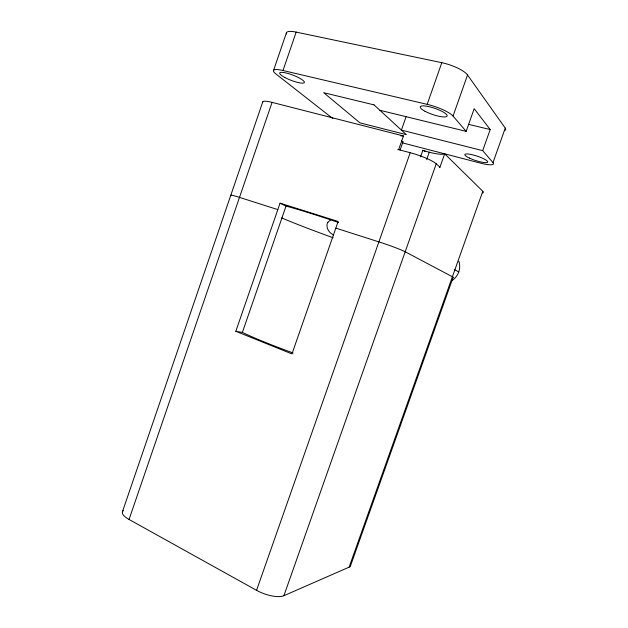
<?xml version="1.0" encoding="UTF-8"?>
<svg xmlns="http://www.w3.org/2000/svg" width="628" height="628" viewBox="0 0 628 628"><rect width="100%" height="100%" fill="white"/><g stroke="black" fill="none" stroke-linecap="round" stroke-linejoin="round"><path stroke-width="0.94" d="M122.444 511.726L262.755 101.917M273.478 70.611L286.392 32.907M350.4 564.25A17.663 5.511 21.2 0 1 349.129 567.147L283.895 595.705A20.771 7.724 20 0 1 256.554 590.328L129.054 519.466L272.073 102.38L403.451 135.954L398.647 149.66A24.79 4.231 19 0 0 397.712 149.59M332.816 118.551L275.888 73.939A19.845 4.129 21.1 0 1 283 70.501L296.165 32.106L441.806 62.69A21.344 6.021 18.8 0 1 467.538 74.975L505.265 128.128A18.079 4.263 17.9 0 1 504.669 130.498M235.822 331.301L280.049 203.166L338.147 221.464L291.973 353.917L235.822 331.301L242.384 332.416A86.931 7.677 19.2 0 0 293.103 352.991M242.384 332.416L286.03 206.086L280.049 203.166M406.222 116.337L401.402 130.114L482.704 150.649L492.988 162.636L505.265 128.128M400.099 150.061L402.988 141.802A24.806 4.655 19 0 1 401.582 140.892M256.554 590.328L410.202 152.714A21.25 3.627 19 0 1 436.217 163.79L439.953 167.213L444.695 153.797A24.806 4.655 19 0 1 422.856 150.335L420.556 156.882M283 70.501L427.181 104.35L441.806 62.69M426.655 159.583L429.254 152.204M283.895 595.705L436.217 163.79M482.704 150.649L490.193 129.549L474.187 108.675L466.164 131.362L453.047 116.07L467.538 74.975M349.129 567.147L482.799 191.297L444.695 153.797M350.432 566.016L453.133 277.278M327.887 222.249L331.058 219.478M468.339 124.297L490.193 129.549M379.885 110.277L466.164 131.362M402.297 142.831L480.679 163.178A18.039 3.478 18.2 0 0 492.988 162.636M398.647 149.66L410.202 152.714M277.819 209.611L239.496 197.38A19.704 1.075 19.7 0 0 231.167 195.583M335.823 228.129L378.888 241.882A21.148 1.272 19.2 0 1 405.186 251.781L452.403 276.76A17.929 0.903 19 0 1 452.45 277.325M454.672 269.687L458.746 271.979M286.486 34.038A19.884 5.063 21.6 0 1 296.165 32.106M427.181 104.35A21.297 4.914 18.9 0 1 453.047 116.07M458.864 261.256A16.218 15.276 -56.3 0 1 452.003 280.559M262.771 102.293A19.806 3.36 20.7 0 1 272.073 102.38M400.876 135.946A24.806 4.655 19 0 1 403.451 135.954M482.799 191.297A18.016 2.826 18.4 0 1 482.477 192.898M333.154 237.769A87.449 4.663 19.4 0 1 281.642 217.885M129.054 519.466A19.39 6.523 16.2 0 1 123.3 510.611M401.441 141.182A87.865 14.617 19.5 0 1 402.988 141.802M422.856 150.335A87.865 14.617 19.5 0 1 425.36 151.505M327.887 222.241A6.319 6.037 -84.1 0 0 326.929 224.973L327.321 228.309L328.899 231.214A12.631 12.387 -67.9 0 0 333.586 234.911M439.953 167.213A24.79 4.231 19 0 1 439.553 167.362M286.03 206.086A87.48 5.322 19.4 0 1 338.578 222.532M374.021 104.876L323.71 92.693L359.962 122.868L406.34 134.667L374.021 104.876M469.367 158.06A12.026 2.316 18.2 0 0 487.65 162.189A12.026 2.316 18.2 0 0 471.871 154.661A12.026 2.316 18.2 0 0 469.367 158.06M284.829 77.487A13.227 2.755 21.1 0 0 304.352 82.535A13.227 2.755 21.1 0 0 286.918 73.178A13.227 2.755 21.1 0 0 284.829 77.487M424.991 111.25A14.201 3.273 18.9 0 0 446.94 116.282A14.201 3.273 18.9 0 0 429.081 106.689A14.201 3.273 18.9 0 0 424.991 111.25"/></g></svg>
